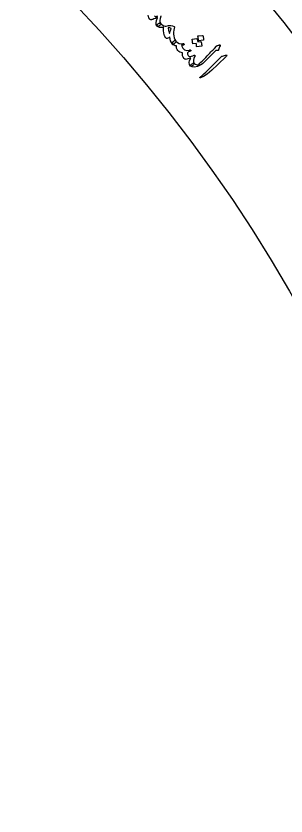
# Model space of a CAD drawing. Header units: millimetres. Extents: x -78 to 78, y -78 to 100.
# Drawn here: x 35.26 to 44.59, y 7.51 to 35.16 of the extents above; entities that cross this region are included whole.
import ezdxf

# ---------------------------------------------------------------- set-up
doc = ezdxf.new("R2010")
doc.units = ezdxf.units.MM
doc.layers.add('ENGRAVE', color=7, linetype='Continuous')
doc.layers.add('TEXT', color=5, linetype='Continuous')

msp = doc.modelspace()

# ---------------------------------------------------------------- linework, layer by layer
at = {"layer": 'ENGRAVE'}
for radius in [75.95, 75.95, 73.9156, 70.1375, 70.1375, 67.1538, 61.6125, 61.6125, 56.575, 56.575, 51.5375, 51.5375]:
    msp.add_circle((0, 0), radius, dxfattribs=at)
at = {"layer": 'TEXT'}
for points in [[(40.2685, 35.1647), (40.2638, 35.1477), (40.2381, 35.0678), (40.2285, 35.001), (40.2351, 34.9472), (40.2579, 34.9064), (40.2682, 34.8862), (40.2635, 34.8639), (40.2438, 34.8396), (40.209, 34.8132), (40.1856, 34.8005), (40.1661, 34.7945), (40.1506, 34.7955), (40.1389, 34.8032), (40.108, 34.8577), (40.0995, 34.924), (40.1134, 35.0021), (40.1497, 35.0921), (40.1531, 35.0999), (40.1523, 35.1043), (40.1473, 35.1052), (40.138, 35.1028), (40.076, 35.0756), (40.0254, 35.0547), (39.9863, 35.0399), (39.9586, 35.0314), (39.9364, 35.0277), (39.9164, 35.0297), (39.8987, 35.0374), (39.8833, 35.0509), (39.8537, 35.0909), (39.833, 35.1364), (39.8211, 35.1874)], [(40.0464, 35.1636), (40.0749, 35.1403), (40.0912, 35.1386), (40.1212, 35.1472), (40.1649, 35.166)]]:
    msp.add_lwpolyline(points, dxfattribs=at)
for points in [[(40.7246, 34.7934), (40.7291, 34.7908), (40.7319, 34.7876), (40.7329, 34.7837), (40.7322, 34.7791), (40.7189, 34.7229), (40.71, 34.6635), (40.7054, 34.6011), (40.7052, 34.5355), (40.7114, 34.4689), (40.7266, 34.406), (40.7506, 34.3466), (40.7836, 34.2908), (40.7903, 34.2775), (40.7905, 34.2642), (40.7842, 34.2508), (40.7714, 34.2373), (40.7319, 34.2069), (40.7007, 34.1888), (40.6777, 34.183), (40.663, 34.1895), (40.6287, 34.2386), (40.6021, 34.2957), (40.583, 34.3606), (40.5714, 34.4334), (40.5352, 34.4087), (40.5069, 34.3912), (40.4864, 34.3809), (40.4739, 34.378), (40.4645, 34.3796), (40.456, 34.3828), (40.4485, 34.3876), (40.4418, 34.3941), (40.3936, 34.4765), (40.3642, 34.5639), (40.3536, 34.6564), (40.3618, 34.7541), (40.3619, 34.7578), (40.3604, 34.7604), (40.3573, 34.7618), (40.3525, 34.7622), (40.2805, 34.7574), (40.221, 34.7626), (40.1738, 34.7779), (40.1389, 34.8032), (40.1345, 34.811), (40.1337, 34.82), (40.1365, 34.83), (40.143, 34.8413), (40.1655, 34.8711), (40.1873, 34.893), (40.2084, 34.9071), (40.2287, 34.9134), (40.2385, 34.9138), (40.2466, 34.9127), (40.2531, 34.9103), (40.2579, 34.9064), (40.3119, 34.8551), (40.3623, 34.8219), (40.4092, 34.8066), (40.4528, 34.8094), (40.5328, 34.8246), (40.6049, 34.827), (40.6688, 34.8166), (40.7246, 34.7934)], [(40.6216, 34.7146), (40.6219, 34.7176), (40.6211, 34.7206), (40.6193, 34.7234), (40.6163, 34.7262), (40.5949, 34.74), (40.5741, 34.7493), (40.5538, 34.7543), (40.5342, 34.7549), (40.5277, 34.7535), (40.5233, 34.7507), (40.521, 34.7466), (40.5207, 34.741), (40.5215, 34.7205), (40.5234, 34.6999), (40.5263, 34.6792), (40.5303, 34.6584), (40.5354, 34.6376), (40.5416, 34.6167), (40.5488, 34.5957), (40.5571, 34.5746), (40.5597, 34.5695), (40.5621, 34.566), (40.5645, 34.5639), (40.5667, 34.5633), (40.5687, 34.564), (40.5702, 34.5659), (40.5712, 34.5691), (40.5719, 34.5734), (40.5758, 34.5884), (40.5804, 34.6042), (40.5856, 34.6208), (40.5913, 34.6382), (40.5978, 34.6563), (40.605, 34.6751), (40.6129, 34.6946), (40.6216, 34.7146)], [(41.0226, 34.2016), (41.0334, 34.2035), (41.0429, 34.2038), (41.0513, 34.2025), (41.0584, 34.1996), (41.0638, 34.1953), (41.0671, 34.1898), (41.0683, 34.1831), (41.0673, 34.1752), (41.0638, 34.1673), (41.0573, 34.1606), (41.0478, 34.1551), (41.0353, 34.1508), (41.0283, 34.1495), (41.0212, 34.1479), (41.014, 34.1461), (41.0067, 34.1441), (40.9993, 34.1421), (40.9916, 34.1403), (40.9838, 34.1388), (40.9757, 34.1376), (41.0189, 34.0465), (41.0792, 33.9903), (41.1568, 33.9691), (41.2518, 33.9827), (41.2625, 33.9846), (41.2719, 33.9851), (41.2799, 33.9841), (41.2865, 33.9818), (41.292, 33.9775), (41.2955, 33.9722), (41.2971, 33.9658), (41.2967, 33.9584), (41.294, 33.951), (41.2888, 33.9446), (41.281, 33.9392), (41.2707, 33.9348), (41.245, 33.9253), (41.2245, 33.916), (41.2091, 33.907), (41.1988, 33.8983), (41.1878, 33.8815), (41.184, 33.8618), (41.1874, 33.8393), (41.1979, 33.8139), (41.2133, 33.7896), (41.2303, 33.7717), (41.2488, 33.7601), (41.269, 33.7548), (41.2937, 33.7562), (41.3262, 33.7644), (41.3663, 33.7794), (41.4141, 33.8012), (41.4201, 33.8036), (41.4261, 33.8031), (41.4322, 33.7998), (41.4382, 33.7938), (41.4431, 33.7864), (41.4455, 33.7794), (41.4454, 33.7725), (41.4429, 33.7659), (41.4087, 33.6941), (41.3925, 33.6303), (41.3943, 33.5744), (41.4141, 33.5265), (41.4173, 33.5157), (41.4151, 33.5031), (41.4075, 33.4888), (41.3947, 33.4726), (41.3798, 33.4565), (41.3648, 33.4435), (41.3499, 33.4335), (41.3351, 33.4267), (41.3202, 33.4219), (41.308, 33.4205), (41.2985, 33.4223), (41.2917, 33.4274), (41.2582, 33.4859), (41.2475, 33.5506), (41.2595, 33.6216), (41.2943, 33.6989), (41.2962, 33.7028), (41.2959, 33.7053), (41.2934, 33.7062), (41.2888, 33.7057), (41.24, 33.6867), (41.1988, 33.6727), (41.1651, 33.6637), (41.1388, 33.6596), (41.1169, 33.6607), (41.0973, 33.6655), (41.0799, 33.6742), (41.0647, 33.6866), (41.0309, 33.7338), (41.0118, 33.7833), (41.0075, 33.8351), (41.0179, 33.8893), (40.9679, 33.8946), (40.9231, 33.9092), (40.8836, 33.9332), (40.8493, 33.9666), (40.8233, 34.0045), (40.8076, 34.0434), (40.8022, 34.0832), (40.807, 34.1239), (40.762, 34.1312), (40.7228, 34.1448), (40.6894, 34.1646), (40.6619, 34.1908), (40.6579, 34.2069), (40.6672, 34.23), (40.6899, 34.26), (40.7258, 34.2969), (40.739, 34.3056), (40.7528, 34.3077), (40.7673, 34.3032), (40.7824, 34.2922), (40.8426, 34.2399), (40.9026, 34.2073), (40.9626, 34.1946), (41.0226, 34.2016)], [(41.6405, 34.2731), (41.6436, 34.2728), (41.6466, 34.2713), (41.6494, 34.2685), (41.6522, 34.2645), (41.6582, 34.2469), (41.6634, 34.2294), (41.6678, 34.2119), (41.6712, 34.1944), (41.6738, 34.1768), (41.6755, 34.1589), (41.6763, 34.1406), (41.6762, 34.1221), (41.6751, 34.1177), (41.673, 34.1143), (41.6696, 34.112), (41.6651, 34.1108), (41.5087, 34.0918), (41.5059, 34.0924), (41.5037, 34.0951), (41.5022, 34.0997), (41.5013, 34.1062), (41.5009, 34.1106), (41.5001, 34.1174), (41.499, 34.1267), (41.4976, 34.1384), (41.4957, 34.1525), (41.4934, 34.1689), (41.4906, 34.1876), (41.4873, 34.2086), (41.3726, 34.1937), (41.3687, 34.1946), (41.3661, 34.1975), (41.3645, 34.2024), (41.3641, 34.2095), (41.3636, 34.2155), (41.3627, 34.2249), (41.3613, 34.2376), (41.3594, 34.2535), (41.3569, 34.273), (41.3536, 34.2962), (41.3496, 34.323), (41.3448, 34.3534), (41.345, 34.3572), (41.3463, 34.3598), (41.3485, 34.3612), (41.3517, 34.3615), (41.5038, 34.3755), (41.5069, 34.3752), (41.5099, 34.3736), (41.5128, 34.3708), (41.5155, 34.3668), (41.5199, 34.3545), (41.5239, 34.342), (41.5276, 34.3293), (41.5309, 34.3166), (41.5338, 34.3038), (41.5361, 34.2908), (41.5377, 34.2778), (41.5386, 34.2647)], [(41.7032, 34.4831), (41.7063, 34.4828), (41.7093, 34.4812), (41.7122, 34.4784), (41.715, 34.4744), (41.7211, 34.4569), (41.7264, 34.4393), (41.7308, 34.4218), (41.7343, 34.4042), (41.737, 34.3866), (41.7387, 34.3686), (41.7396, 34.3503), (41.7396, 34.3318), (41.7385, 34.3263), (41.7365, 34.3224), (41.7336, 34.32), (41.7297, 34.319), (41.5731, 34.2999), (41.5693, 34.3008), (41.5666, 34.3037), (41.565, 34.3087), (41.5645, 34.3158), (41.5641, 34.3218), (41.5631, 34.3312), (41.5617, 34.3439), (41.5598, 34.3599), (41.5573, 34.3795), (41.554, 34.4027), (41.5499, 34.4295), (41.5451, 34.4601), (41.5448, 34.4645), (41.5457, 34.4675), (41.5477, 34.4692), (41.5509, 34.4695)], [(42.2062, 34.1334), (42.2359, 34.142), (42.2594, 34.149), (42.2766, 34.1543), (42.2876, 34.158), (42.2949, 34.1599), (42.3012, 34.1599), (42.3066, 34.158), (42.311, 34.1541), (42.3143, 34.1483), (42.3152, 34.142), (42.3136, 34.1352), (42.3097, 34.1278), (42.2898, 34.0928), (42.2745, 34.0578), (42.264, 34.023), (42.2581, 33.9882), (42.2557, 33.9778), (42.2494, 33.9704), (42.2394, 33.9659), (42.2257, 33.9643), (42.1589, 33.9607), (42.1417, 33.9434), (42.1248, 33.9264), (42.1082, 33.9096), (42.092, 33.8932), (42.0761, 33.877), (42.0606, 33.861), (42.0454, 33.8454), (42.0305, 33.83), (41.8927, 33.6879), (41.7823, 33.5801), (41.6994, 33.5066), (41.644, 33.4673), (41.5275, 33.4159), (41.4297, 33.3923), (41.3508, 33.3966), (41.2906, 33.4288), (41.2895, 33.4301), (41.2884, 33.4315), (41.2873, 33.4328), (41.2863, 33.4342), (41.2874, 33.4484), (41.3007, 33.4677), (41.3262, 33.4922), (41.3639, 33.5218), (41.3787, 33.5316), (41.3919, 33.536), (41.4033, 33.5347), (41.413, 33.5279), (41.4478, 33.499), (41.4834, 33.4804), (41.5201, 33.4721), (41.5577, 33.4741), (41.5853, 33.4983), (41.6161, 33.5265), (41.65, 33.5588), (41.6871, 33.5952), (41.7272, 33.6355), (41.7703, 33.6795), (41.8163, 33.7271), (41.8653, 33.7784), (41.9138, 33.8285), (41.9572, 33.8736), (41.9956, 33.9138), (42.0289, 33.9491), (42.0574, 33.9793), (42.0811, 34.0043), (42.1, 34.024), (42.1142, 34.0385), (42.1806, 34.115), (42.1879, 34.1216), (42.1946, 34.1269), (42.2007, 34.1308), (42.2062, 34.1334)], [(42.4957, 33.8005), (42.5316, 33.8073), (42.549, 33.8037), (42.5479, 33.7896), (42.5283, 33.7651), (42.2177, 33.4667), (42.0264, 33.2844), (41.8649, 33.1497), (41.7334, 33.0624), (41.632, 33.0224), (41.6217, 33.0216), (41.6149, 33.0228), (41.6116, 33.0258), (41.6119, 33.0309), (41.614, 33.0364), (41.6179, 33.0423), (41.6235, 33.0484), (41.6308, 33.0548), (41.6902, 33.1019), (41.751, 33.1547), (41.8132, 33.213), (41.8768, 33.2769), (41.8937, 33.2933), (41.9389, 33.338), (42.0124, 33.4112), (42.1141, 33.5128), (42.3376, 33.7405), (42.3503, 33.7517), (42.363, 33.7607), (42.3757, 33.7675), (42.3886, 33.772)]]:
    msp.add_lwpolyline(points, close=True, dxfattribs=at)

doc.saveas('drawing.dxf')
